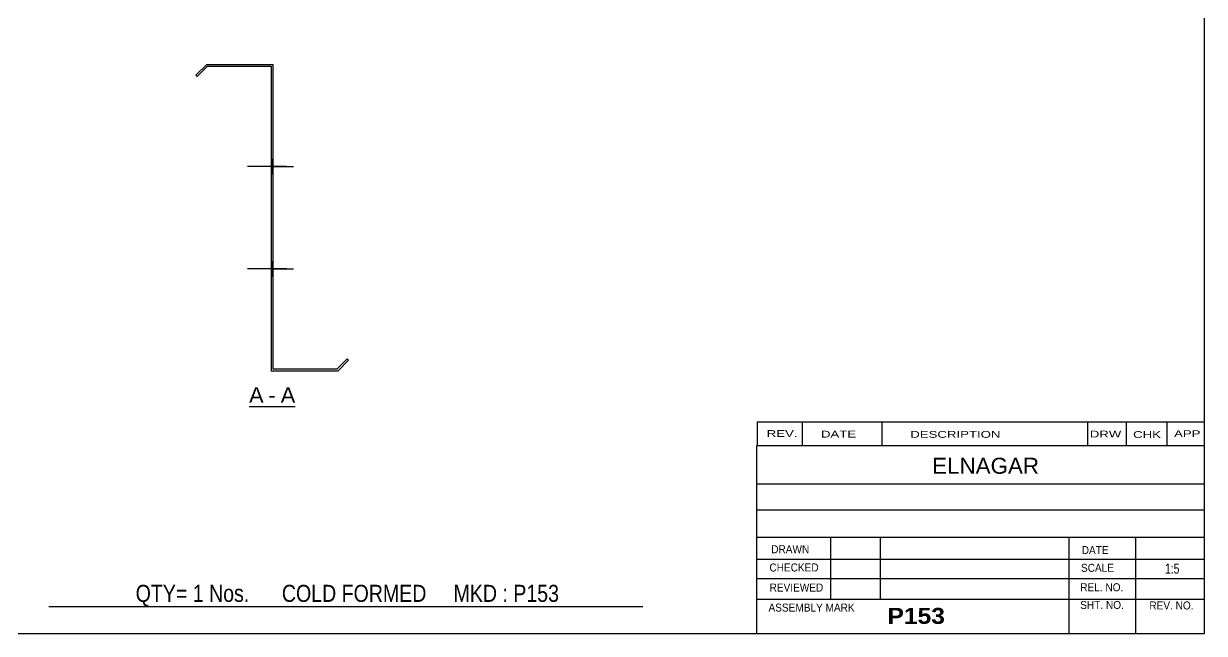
# Model space of a CAD drawing. Header units: millimetres. Extents: x -45 to 358, y -189 to 88.
# Drawn here: x 126.7 to 357.7, y -188.6 to -69.3 of the extents above; entities that cross this region are included whole.
import ezdxf

# ---------------------------------------------------------------- set-up
doc = ezdxf.new("R2010")
doc.units = ezdxf.units.MM
doc.styles.add('Arial', font='ARIAL.TTF', dxfattribs={"height": 0.2})
doc.styles.add('Arial Bold', font='ARIALBD.TTF', dxfattribs={"height": 0.2})
doc.styles.add('Arial Narrow', font='ARIALN.TTF', dxfattribs={"height": 0.2})

# ---------------------------------------------------------------- blocks, each defined once
blk = doc.blocks.new('Unknown-628700807-1200')
at = {"color": 5, "linetype": 'Continuous'}
for p, q in [((357.73, -188.58), (357.73, 88.42)), ((-42.27, -188.58), (357.73, -188.58))]:
    blk.add_line(p, q, dxfattribs=at)
blk = doc.blocks.new('Unknown-628700807-12 - 1640')
at = {"color": 7, "linetype": 'Continuous'}
blk.add_line((170.8, -144.23), (179.83, -144.23), dxfattribs=at)
at = {"color": 0, "linetype": 'Continuous'}
blk.add_wipeout([(173.64, -143.48), (173.64, -140.28), (170.8, -140.28), (170.8, -143.48)], dxfattribs=at)
blk.add_wipeout([(176.03, -143.48), (176.03, -140.28), (174.6, -140.28), (174.6, -143.48)], dxfattribs=at)
at = {"color": 96, "linetype": 'Continuous', "style": 'Arial'}
blk.add_text('A', height=3.06, dxfattribs=at).set_placement((170.8, -143.48))
at = {"color": 0, "linetype": 'Continuous'}
blk.add_wipeout([(179.83, -143.48), (179.83, -140.28), (176.99, -140.28), (176.99, -143.48)], dxfattribs=at)
at = {"color": 96, "linetype": 'Continuous', "style": 'Arial'}
for s, p in [('A', (176.99, -143.48)), ('-', (174.6, -143.48))]:
    blk.add_text(s, height=3.06, dxfattribs=at).set_placement(p)
blk = doc.blocks.new('Bolt-628700807-1958 - 1640')
at = {"linetype": 'Continuous'}
blk.add_hatch(color=3, dxfattribs=at).paths.add_polyline_path([(175.49, -118.68), (175.5, -115.88), (175.14, -115.88), (175.13, -118.68)])
blk.add_hatch(color=3, dxfattribs=at).paths.add_polyline_path([(175.49, -118.68), (175.5, -115.88), (175.14, -115.88), (175.13, -118.68)])
at = {"color": 3, "linetype": 'Continuous'}
for p, q in [((177, -117.28), (171.5, -117.28)), ((177, -117.28), (171.5, -117.28)), ((175.5, -115.88), (175.14, -115.88)), ((175.5, -115.88), (175.14, -115.88)), ((175.49, -118.68), (175.13, -118.68)), ((175.49, -118.68), (175.13, -118.68))]:
    blk.add_line(p, q, dxfattribs=at)
blk = doc.blocks.new('Bolt-628700807-1645 - 1640')
at = {"linetype": 'Continuous'}
blk.add_hatch(color=3, dxfattribs=at).paths.add_polyline_path([(175.5, -118.68), (175.5, -115.88), (175.14, -115.88), (175.14, -118.68)])
at = {"color": 3, "linetype": 'Continuous'}
for p, q in [((175.5, -115.88), (175.14, -115.88)), ((177.1, -117.28), (175.14, -117.28)), ((175.5, -118.68), (175.14, -118.68))]:
    blk.add_line(p, q, dxfattribs=at)
blk = doc.blocks.new('Bolt-628700807-1646 - 1640')
at = {"linetype": 'Continuous'}
blk.add_hatch(color=3, dxfattribs=at).paths.add_polyline_path([(175.5, -118.68), (175.5, -115.88), (175.14, -115.88), (175.14, -118.68)])
at = {"color": 3, "linetype": 'Continuous'}
for p, q in [((175.5, -115.88), (175.14, -115.88)), ((177.1, -117.28), (175.14, -117.28)), ((175.5, -118.68), (175.14, -118.68))]:
    blk.add_line(p, q, dxfattribs=at)
blk = doc.blocks.new('Bolt-628700807-1647 - 1640')
at = {"linetype": 'Continuous'}
for points in [[(175.5, -98.68), (175.5, -95.88), (175.14, -95.88), (175.14, -98.68)], [(175.5, -118.68), (175.5, -115.88), (175.14, -115.88), (175.14, -118.68)]]:
    blk.add_hatch(color=3, dxfattribs=at).paths.add_polyline_path(points)
at = {"color": 3, "linetype": 'Continuous'}
for p, q in [((175.14, -95.88), (175.5, -95.88)), ((175.14, -97.28), (179.5, -97.28)), ((175.14, -98.68), (175.5, -98.68)), ((175.14, -115.88), (175.5, -115.88)), ((175.14, -117.28), (179.5, -117.28)), ((175.14, -118.68), (175.5, -118.68))]:
    blk.add_line(p, q, dxfattribs=at)
blk = doc.blocks.new('Bolt-628700807-1648 - 1640')
at = {"linetype": 'Continuous'}
blk.add_hatch(color=3, dxfattribs=at).paths.add_polyline_path([(175.14, -95.88), (175.14, -98.68), (175.5, -98.68), (175.5, -95.88)])
blk.add_hatch(color=3, dxfattribs=at).paths.add_polyline_path([(175.14, -95.88), (175.14, -98.68), (175.5, -98.68), (175.5, -95.88)])
at = {"color": 3, "linetype": 'Continuous'}
for p, q in [((175.5, -95.88), (175.14, -95.88)), ((175.5, -95.88), (175.14, -95.88)), ((177.1, -97.28), (170.5, -97.28)), ((177.1, -97.28), (170.5, -97.28)), ((175.5, -98.68), (175.14, -98.68)), ((175.5, -98.68), (175.14, -98.68))]:
    blk.add_line(p, q, dxfattribs=at)
blk = doc.blocks.new('Bolt-628700807-1649 - 1640')
at = {"linetype": 'Continuous'}
for points in [[(175.14, -95.88), (175.14, -98.68), (175.5, -98.68), (175.5, -95.88)], [(175.14, -95.88), (175.14, -98.68), (175.5, -98.68), (175.5, -95.88)], [(175.14, -95.88), (175.14, -98.68), (175.5, -98.68), (175.5, -95.88)], [(175.14, -115.88), (175.14, -118.68), (175.5, -118.68), (175.5, -115.88)], [(175.14, -115.88), (175.14, -118.68), (175.5, -118.68), (175.5, -115.88)], [(175.14, -115.88), (175.14, -118.68), (175.5, -118.68), (175.5, -115.88)]]:
    blk.add_hatch(color=3, dxfattribs=at).paths.add_polyline_path(points)
at = {"color": 3, "linetype": 'Continuous'}
for p, q in [((175.5, -95.88), (175.14, -95.88)), ((175.5, -95.88), (175.14, -95.88)), ((175.5, -95.88), (175.14, -95.88)), ((178.1, -97.28), (170.5, -97.28)), ((178.1, -97.28), (170.5, -97.28)), ((178.1, -97.28), (170.5, -97.28)), ((175.5, -98.68), (175.14, -98.68)), ((175.5, -98.68), (175.14, -98.68)), ((175.5, -98.68), (175.14, -98.68)), ((178.1, -117.28), (170.5, -117.28)), ((178.1, -117.28), (170.5, -117.28)), ((178.1, -117.28), (170.5, -117.28)), ((175.5, -115.88), (175.14, -115.88)), ((175.5, -115.88), (175.14, -115.88)), ((175.5, -115.88), (175.14, -115.88)), ((175.5, -118.68), (175.14, -118.68)), ((175.5, -118.68), (175.14, -118.68)), ((175.5, -118.68), (175.14, -118.68))]:
    blk.add_line(p, q, dxfattribs=at)
blk = doc.blocks.new('Bolt-628700807-1650 - 1640')
at = {"linetype": 'Continuous'}
blk.add_hatch(color=3, dxfattribs=at).paths.add_polyline_path([(175.14, -115.88), (175.14, -118.68), (175.5, -118.68), (175.5, -115.88)])
blk.add_hatch(color=3, dxfattribs=at).paths.add_polyline_path([(175.14, -115.88), (175.14, -118.68), (175.5, -118.68), (175.5, -115.88)])
at = {"color": 3, "linetype": 'Continuous'}
for p, q in [((177.1, -117.28), (170.5, -117.28)), ((177.1, -117.28), (170.5, -117.28)), ((175.5, -115.88), (175.14, -115.88)), ((175.5, -115.88), (175.14, -115.88)), ((175.5, -118.68), (175.14, -118.68)), ((175.5, -118.68), (175.14, -118.68))]:
    blk.add_line(p, q, dxfattribs=at)
blk = doc.blocks.new('Bolt-628700807-1651 - 1640')
at = {"linetype": 'Continuous'}
blk.add_hatch(color=3, dxfattribs=at).paths.add_polyline_path([(175.14, -95.88), (175.14, -98.68), (175.5, -98.68), (175.5, -95.88)])
blk.add_hatch(color=3, dxfattribs=at).paths.add_polyline_path([(175.14, -95.88), (175.14, -98.68), (175.5, -98.68), (175.5, -95.88)])
at = {"color": 3, "linetype": 'Continuous'}
for p, q in [((175.5, -95.88), (175.14, -95.88)), ((175.5, -95.88), (175.14, -95.88)), ((177.12, -97.28), (170.52, -97.28)), ((177.12, -97.28), (170.52, -97.28)), ((175.5, -98.68), (175.14, -98.68)), ((175.5, -98.68), (175.14, -98.68))]:
    blk.add_line(p, q, dxfattribs=at)
blk = doc.blocks.new('Bolt-628700807-1652 - 1640')
at = {"linetype": 'Continuous'}
for points in [[(175.14, -95.88), (175.14, -98.68), (175.5, -98.68), (175.5, -95.88)], [(175.14, -95.88), (175.14, -98.68), (175.5, -98.68), (175.5, -95.88)], [(175.14, -95.88), (175.14, -98.68), (175.5, -98.68), (175.5, -95.88)], [(175.14, -115.88), (175.14, -118.68), (175.5, -118.68), (175.5, -115.88)], [(175.14, -115.88), (175.14, -118.68), (175.5, -118.68), (175.5, -115.88)], [(175.14, -115.88), (175.14, -118.68), (175.5, -118.68), (175.5, -115.88)]]:
    blk.add_hatch(color=3, dxfattribs=at).paths.add_polyline_path(points)
at = {"color": 3, "linetype": 'Continuous'}
for p, q in [((175.5, -95.88), (175.14, -95.88)), ((175.5, -95.88), (175.14, -95.88)), ((175.5, -95.88), (175.14, -95.88)), ((178.12, -97.28), (170.52, -97.28)), ((178.12, -97.28), (170.52, -97.28)), ((178.12, -97.28), (170.52, -97.28)), ((175.5, -98.68), (175.14, -98.68)), ((175.5, -98.68), (175.14, -98.68)), ((175.5, -98.68), (175.14, -98.68)), ((178.12, -117.28), (170.52, -117.28)), ((178.12, -117.28), (170.52, -117.28)), ((178.12, -117.28), (170.52, -117.28)), ((175.5, -115.88), (175.14, -115.88)), ((175.5, -115.88), (175.14, -115.88)), ((175.5, -115.88), (175.14, -115.88)), ((175.5, -118.68), (175.14, -118.68)), ((175.5, -118.68), (175.14, -118.68)), ((175.5, -118.68), (175.14, -118.68))]:
    blk.add_line(p, q, dxfattribs=at)
blk = doc.blocks.new('Bolt-628700807-1653 - 1640')
at = {"linetype": 'Continuous'}
blk.add_hatch(color=3, dxfattribs=at).paths.add_polyline_path([(175.14, -115.88), (175.14, -118.68), (175.5, -118.68), (175.5, -115.88)])
blk.add_hatch(color=3, dxfattribs=at).paths.add_polyline_path([(175.14, -115.88), (175.14, -118.68), (175.5, -118.68), (175.5, -115.88)])
at = {"color": 3, "linetype": 'Continuous'}
for p, q in [((177.12, -117.28), (170.52, -117.28)), ((177.12, -117.28), (170.52, -117.28)), ((175.5, -115.88), (175.14, -115.88)), ((175.5, -115.88), (175.14, -115.88)), ((175.5, -118.68), (175.14, -118.68)), ((175.5, -118.68), (175.14, -118.68))]:
    blk.add_line(p, q, dxfattribs=at)
blk = doc.blocks.new('Part-628700807-1654 - 1640')
at = {"color": 2, "linetype": 'Continuous'}
for p, q in [((162.5, -77.28), (160.37, -79.4)), ((162.64, -77.64), (160.63, -79.66)), ((162.5, -77.28), (175.5, -77.28)), ((162.64, -77.64), (175.14, -77.64)), ((175.14, -77.64), (175.14, -137.28)), ((175.5, -136.92), (175.5, -77.28)), ((160.37, -79.4), (160.63, -79.66)), ((187.99, -136.92), (190, -134.9)), ((188.14, -137.28), (190.26, -135.16)), ((190.26, -135.16), (190, -134.9)), ((188.14, -137.28), (175.14, -137.28)), ((187.99, -136.92), (175.5, -136.92))]:
    blk.add_line(p, q, dxfattribs=at)
blk = doc.blocks.new('Bolt-628700807-1957 - 1640')
at = {"linetype": 'Continuous'}
blk.add_hatch(color=3, dxfattribs=at).paths.add_polyline_path([(175.49, -118.68), (175.5, -115.88), (175.14, -115.88), (175.13, -118.68)])
blk.add_hatch(color=3, dxfattribs=at).paths.add_polyline_path([(175.49, -118.68), (175.5, -115.88), (175.14, -115.88), (175.13, -118.68)])
at = {"color": 3, "linetype": 'Continuous'}
for p, q in [((177, -117.28), (171.5, -117.28)), ((177, -117.28), (171.5, -117.28)), ((175.5, -115.88), (175.14, -115.88)), ((175.5, -115.88), (175.14, -115.88)), ((175.49, -118.68), (175.13, -118.68)), ((175.49, -118.68), (175.13, -118.68))]:
    blk.add_line(p, q, dxfattribs=at)
blk = doc.blocks.new('Bolt-628700807-1959 - 1640')
at = {"linetype": 'Continuous'}
blk.add_hatch(color=3, dxfattribs=at).paths.add_polyline_path([(175.49, -118.68), (175.5, -115.88), (175.14, -115.88), (175.13, -118.68)])
blk.add_hatch(color=3, dxfattribs=at).paths.add_polyline_path([(175.49, -118.68), (175.5, -115.88), (175.14, -115.88), (175.13, -118.68)])
at = {"color": 3, "linetype": 'Continuous'}
for p, q in [((177, -117.28), (171.5, -117.28)), ((177, -117.28), (171.5, -117.28)), ((175.5, -115.88), (175.14, -115.88)), ((175.5, -115.88), (175.14, -115.88)), ((175.49, -118.68), (175.13, -118.68)), ((175.49, -118.68), (175.13, -118.68))]:
    blk.add_line(p, q, dxfattribs=at)
blk = doc.blocks.new('Bolt-628700807-1960 - 1640')
at = {"linetype": 'Continuous'}
blk.add_hatch(color=3, dxfattribs=at).paths.add_polyline_path([(175.49, -118.68), (175.5, -115.88), (175.14, -115.88), (175.13, -118.68)])
blk.add_hatch(color=3, dxfattribs=at).paths.add_polyline_path([(175.49, -118.68), (175.5, -115.88), (175.14, -115.88), (175.13, -118.68)])
at = {"color": 3, "linetype": 'Continuous'}
for p, q in [((177, -117.28), (171.5, -117.28)), ((177, -117.28), (171.5, -117.28)), ((175.5, -115.88), (175.14, -115.88)), ((175.5, -115.88), (175.14, -115.88)), ((175.49, -118.68), (175.13, -118.68)), ((175.49, -118.68), (175.13, -118.68))]:
    blk.add_line(p, q, dxfattribs=at)
blk = doc.blocks.new('Bolt-628700807-1961 - 1640')
at = {"linetype": 'Continuous'}
blk.add_hatch(color=3, dxfattribs=at).paths.add_polyline_path([(175.49, -118.68), (175.5, -115.88), (175.14, -115.88), (175.13, -118.68)])
blk.add_hatch(color=3, dxfattribs=at).paths.add_polyline_path([(175.49, -118.68), (175.5, -115.88), (175.14, -115.88), (175.13, -118.68)])
at = {"color": 3, "linetype": 'Continuous'}
for p, q in [((177, -117.28), (171.5, -117.28)), ((177, -117.28), (171.5, -117.28)), ((175.5, -115.88), (175.14, -115.88)), ((175.5, -115.88), (175.14, -115.88)), ((175.49, -118.68), (175.13, -118.68)), ((175.49, -118.68), (175.13, -118.68))]:
    blk.add_line(p, q, dxfattribs=at)
blk = doc.blocks.new('CBS_CALLOFF-628700807-2641')
at = {"color": 7, "linetype": 'Continuous'}
blk.add_line((131.61, -183.31), (247.84, -183.33), dxfattribs=at)
at = {"color": 3, "linetype": 'Continuous', "style": 'Arial Narrow'}
blk.add_text('QTY= 1 Nos.      COLD FORMED     MKD : P153', height=3.3405, dxfattribs=at).set_placement((148.61, -182.42))
blk = doc.blocks.new('CBS_NAME_BLOG-628700807-2642')
at = {"color": 7, "linetype": 'Continuous'}
for p, q in [((270.14, -188.54), (270.13, -151.83)), ((270.14, -151.83), (357.65, -151.83)), ((270.14, -159.36), (357.65, -159.36)), ((270.21, -164.42), (357.73, -164.42)), ((270.14, -169.79), (357.65, -169.79)), ((284.66, -181.89), (284.66, -169.8)), ((294.34, -181.87), (294.34, -169.8)), ((331.26, -188.54), (331.26, -169.8)), ((344.31, -188.54), (344.31, -169.79)), ((270.14, -174.09), (357.73, -174.07)), ((270.14, -177.83), (357.65, -177.83)), ((270.14, -181.88), (357.65, -181.88)), ((270.14, -188.58), (357.73, -188.58))]:
    blk.add_line(p, q, dxfattribs=at)
at = {"color": 3, "linetype": 'Continuous', "style": 'Arial'}
blk.add_text('ELNAGAR', height=3.133, dxfattribs=at).set_placement((304.46, -157.36))
at = {"color": 3, "linetype": 'Continuous'}
for s, height, style, width, p in [('DRAWN', 1.566, 'Arial', 0.9, (272.97, -172.9)), ('DATE', 1.566, 'Arial', 0.9, (333.73, -173.06)), ('CHECKED', 1.566, 'Arial', 0.9, (272.62, -176.47)), ('SCALE', 1.566, 'Arial', 0.9, (333.58, -176.54)), ('1:5', 1.957, 'Arial Narrow', 0.9, (350.03, -176.89)), ('REVIEWED', 1.566, 'Arial', 0.9, (272.65, -180.39)), ('REL. NO.', 1.566, 'Arial', 0.9, (333.44, -180.34)), ('SHT. NO.', 1.566, 'Arial', 0.9, (333.44, -183.8)), ('REV. NO.', 1.566, 'Arial', 0.9, (346.96, -183.9)), ('ASSEMBLY MARK', 1.5663, 'Arial', 0.9, (272.44, -184.32)), ('P153', 3.131, 'Arial Bold', 1.1, (295.72, -186.72))]:
    blk.add_text(s, height=height, dxfattribs=dict(at, style=style, width=width)).set_placement(p)
blk = doc.blocks.new('CBS_REVISION-628700807-2643')
at = {"color": 7, "linetype": 'Continuous'}
for p, q in [((270.22, -147.2), (357.72, -147.2)), ((270.22, -147.2), (270.22, -151.83)), ((279.02, -147.2), (279.02, -151.83)), ((294.61, -147.2), (294.61, -151.76)), ((334.87, -147.2), (334.87, -151.83)), ((342.41, -147.2), (342.41, -151.83)), ((350.36, -147.2), (350.36, -151.83)), ((270.22, -151.83), (357.72, -151.83))]:
    blk.add_line(p, q, dxfattribs=at)
at = {"color": 7, "style": 'Arial Narrow', "width": 1.7}
for s, height, p in [('REV.', 1.326, (272.08, -150.15)), ('DATE', 1.326, (282.7, -150.27)), ('DESCRIPTION', 1.3257, (300.18, -150.32)), ('DRW', 1.326, (335.3, -150.26)), ('CHK', 1.326, (343.78, -150.35)), ('APP', 1.326, (351.79, -150.19))]:
    blk.add_text(s, height=height, dxfattribs=at).set_placement(p)

msp = doc.modelspace()

# ---------------------------------------------------------------- block references
for name in ['Unknown-628700807-1200', 'Part-628700807-1654 - 1640', 'Bolt-628700807-1648 - 1640', 'Bolt-628700807-1649 - 1640', 'Bolt-628700807-1651 - 1640', 'Bolt-628700807-1652 - 1640', 'Bolt-628700807-1647 - 1640', 'Bolt-628700807-1650 - 1640', 'Bolt-628700807-1653 - 1640', 'Bolt-628700807-1958 - 1640', 'Bolt-628700807-1957 - 1640', 'Bolt-628700807-1959 - 1640', 'Bolt-628700807-1960 - 1640', 'Bolt-628700807-1961 - 1640', 'Bolt-628700807-1645 - 1640', 'Bolt-628700807-1646 - 1640', 'CBS_REVISION-628700807-2643', 'CBS_NAME_BLOG-628700807-2642', 'CBS_CALLOFF-628700807-2641']:
    msp.add_blockref(name, (0, 0))

# ---------------------------------------------------------------- next in the draw order: block references
msp.add_blockref('Unknown-628700807-12 - 1640', (0, 0))

doc.saveas('drawing.dxf')
